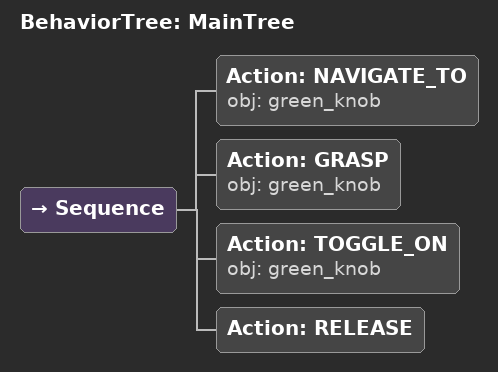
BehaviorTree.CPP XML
<root main_tree_to_execute="MainTree">
  <BehaviorTree ID="MainTree">
    <Sequence>
      <!-- Navigate to green_knob -->
      <Action ID="NAVIGATE_TO" obj="green_knob"/>
      <!-- Grasp green_knob -->
      <Action ID="GRASP" obj="green_knob"/>
      <!-- Toggle on green_knob -->
      <Action ID="TOGGLE_ON" obj="green_knob"/>
      <!-- Release -->
      <Action ID="RELEASE"/>
    </Sequence>
  </BehaviorTree>
</root>
